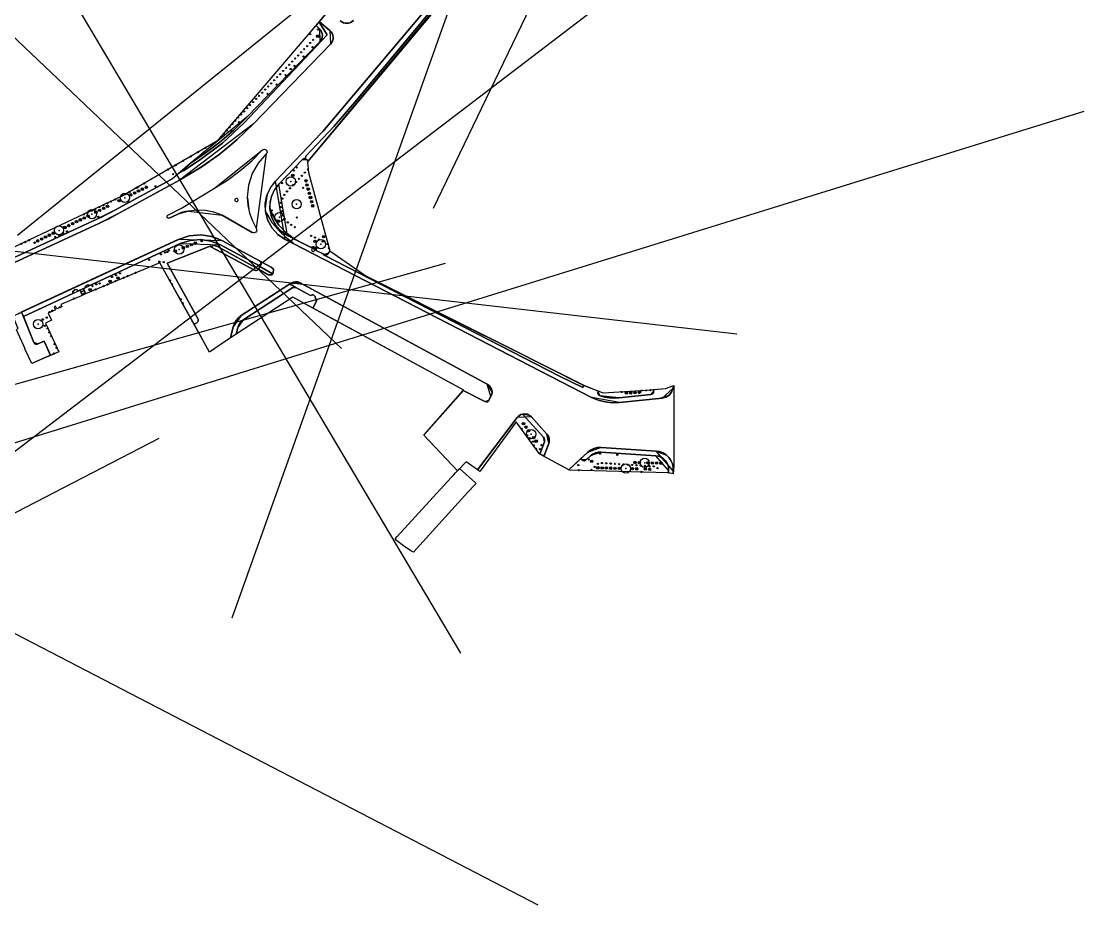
# Model space of a CAD drawing. Header units: metres. Extents: x 13966 to 15478, y -1639 to -430.
# Drawn here: x 15004.2 to 15348.2, y -961.9 to -675.9 of the extents above; entities that cross this region are included whole.
import ezdxf

# ---------------------------------------------------------------- set-up
doc = ezdxf.new("R2010")
doc.units = ezdxf.units.M
for name, color, linetype in [('BOUNDARY', 7, 'Continuous'), ('BUILDING', 7, 'Continuous'), ('CURB', 7, 'Continuous'), ('ELECTR_CABLE', 7, 'Continuous'), ('ELECTR_CABLE_COMM', 7, 'Continuous'), ('GAS', 7, 'Continuous'), ('GRASS', 7, 'Continuous'), ('HEAT', 7, 'Continuous'), ('NEW_BUSH', 3, 'Continuous'), ('NEW_TREE', 3, 'Continuous'), ('OVERHEAD_POWER_LINE', 7, 'Continuous'), ('ROAD', 7, 'Continuous'), ('SEWER', 7, 'Continuous'), ('SIDEWALK_PATH', 7, 'Continuous'), ('WATER_PIPELINE', 7, 'Continuous')]:
    doc.layers.add(name, color=color, linetype=linetype)

# ---------------------------------------------------------------- blocks, each defined once
blk = doc.blocks.new('ПУЗЫРЕПЛОДНИК_TINY_WINE_GOLD')
blk.add_circle((0, 0), 0.2)
blk = doc.blocks.new('ЛАПЧАТКА_GOLDFINGER')
blk.add_circle((0, 0), 0.2)
blk = doc.blocks.new('ИВА_БУЛЛАТА')
blk.add_circle((0, 0), 0.2)
blk = doc.blocks.new('СПИРЕЯ_GREFSHEIM')
blk.add_circle((0, 0), 0.2)
blk = doc.blocks.new('ПУЗЫРЕПЛОДНИК_LADY_IN_RED')
blk.add_circle((0, 0), 0.2)
blk = doc.blocks.new('КЛЕН_CRIMSON_SENTRY')
blk.add_circle((0, 0), 0.2)
blk = doc.blocks.new('КЛЕН_ГИННАЛА')
blk.add_circle((0, 0), 0.2)
blk = doc.blocks.new('КЛЕН_PRINCETON_GOLD')
blk.add_circle((0, 0), 0.2)

msp = doc.modelspace()

# ---------------------------------------------------------------- linework, layer by layer
at = {"layer": 'BOUNDARY'}
for points in [[(14947.51, -774.66), (15036.75, -732.53), (15067.96, -714.4), (15099.76, -677.31), (15172.89, -589.01)], [(15141.25, -668.44), (15122.08, -691.53), (15096.88, -721.42), (15097.22, -724.83), (15104.15, -750.21), (15115.78, -758.32), (15131.57, -766.43), (15162.91, -782.01), (15186.41, -793.79), (15192.65, -796.2), (15208.19, -795.19), (15212.78, -794.79), (15215.47, -793.81), (15215.47, -819.92), (15215.28, -822.39), (15213.72, -822.13), (15181.76, -821.28), (15173.32, -816.75), (15171.96, -815.89), (15164.51, -805.59), (15152.72, -821.72), (15151.93, -821.15), (15148.24, -818.53), (15145.5, -821.4), (15134.6, -809.87), (15147.48, -795.29), (15092.14, -765.24), (15070.71, -779.23), (15065.14, -782.99), (15049.15, -754.11), (15025.07, -764.19), (15023.96, -764.66), (15017.07, -767.61), (15017.4, -768.31), (15015.8, -769.05), (15015.38, -768.13), (15014.88, -768.38), (15015.3, -769.28), (15012.91, -770.38), (15013.98, -772.7), (15012.05, -773.61), (15016.36, -782.92), (15007.71, -786.75), (15005.37, -781.99), (15005.48, -781.94), (15002.74, -775.84)]]:
    msp.add_lwpolyline(points, dxfattribs=at)
at = {"layer": 'BUILDING'}
msp.add_lwpolyline([(15125.93, -842.76), (15143.48, -823.61), (15144.29, -822.73), (15144.84, -822.13), (15146.17, -820.68), (15148.15, -822.48), (15151.29, -825.34), (15151.48, -825.5), (15151.15, -825.86), (15148.87, -828.37), (15131.25, -847.76), (15130.42, -847.33), (15128.02, -845.78), (15125.77, -844), (15125.25, -843.5)], close=True, dxfattribs=at)
at = {"layer": 'CURB'}
for points in [[(15215.47, -793.81), (15215.22, -794.85), (15211.74, -797.91), (15197.91, -799.35), (15188.92, -797.66), (15089.72, -746.59), (15086.54, -727.63), (15101.35, -712.14), (15101.84, -711.59), (15156.3, -647.11), (15159.27, -643.51), (15189.53, -605.94)], [(15100.79, -676.08), (15104.17, -678.93), (15104.39, -683.31), (15079.48, -709.09), (15055.48, -727.38), (15035.29, -738.39), (15029.34, -741.39), (14951.97, -777.15), (14947.98, -775.69), (14947.51, -774.66)], [(15099.75, -677.33), (15100.81, -678.33), (15100.91, -682.6), (15077.32, -707), (15058.88, -721.92)], [(15104.17, -678.93), (15104.39, -683.31)], [(15056.1, -736.37), (15066.81, -729.96), (15082.38, -717.55)], [(15083.54, -718.88), (15080.32, -742.91)], [(15058.88, -721.92), (15053.33, -726.76), (15052.79, -727.13), (15034.57, -737.08), (15028.71, -740.03), (15002.92, -751.95), (15001.29, -752.7), (14978.15, -763.4), (14976.39, -764.21), (14968.33, -767.94), (14966.67, -768.7), (14964.38, -769.76), (14962.7, -770.54), (14948.98, -776.88)], [(15061.8, -723.62), (15065.06, -721.42)], [(15104.15, -750.21), (15103.74, -750.99), (15102.4, -751.42), (15099.77, -750.07), (15098.07, -749.2), (15090.41, -745.25), (15087.63, -728.66), (15095.22, -720.72), (15096.64, -720.68)], [(15097.11, -721.14), (15096.64, -720.68)], [(15083.73, -732.44), (15083.23, -736.45)], [(15077.44, -733.06), (15077.9, -736.95)], [(15051.7, -738.71), (15056.1, -736.37)], [(15052.18, -739.61), (15054.68, -738.47)], [(15058.39, -737.35), (15054.68, -738.47)], [(15058.39, -737.35), (15069.25, -738.64), (15078.97, -744.3)], [(15064.01, -745.2), (15067.95, -746.27)], [(15012.6, -767.92), (15020.96, -764.04), (15022.74, -763.21), (15024.89, -762.21), (15026.48, -761.48), (15055.73, -747.9), (15068.74, -748.3), (15081.55, -755.24)], [(15026.86, -759.56), (15055.19, -746.5), (15069.21, -746.84), (15081.56, -753.57)], [(15081.56, -753.57), (15081.88, -754.53), (15081.51, -755.22)], [(15019.19, -763.1), (15026.86, -759.56)], [(15011.98, -766.46), (15019.19, -763.1)], [(15023.25, -762.98), (15023.96, -764.66)], [(15023.5, -763.58), (15024.61, -763.11)], [(15024.34, -762.47), (15025.07, -764.19)], [(15147.34, -795.43), (15154.34, -799.01), (15155.67, -798.59), (15156.31, -797.42), (15155.1, -793.35), (15094.67, -760.74), (15091.12, -760.98), (15075.45, -771.18), (15072.89, -774.81), (15072.04, -778.36)], [(15073.87, -777.17), (15074.35, -775.16), (15076.27, -772.44), (15092.12, -762.12), (15093.14, -762.08), (15097.92, -764.67)], [(15091.12, -760.98), (15092.02, -760.57), (15092.81, -760.41), (15094.06, -760.41), (15094.67, -760.74)], [(15004.32, -770.02), (15011.98, -766.46)], [(15099.46, -765.52), (15099.7, -766.77), (15098.63, -768.76)], [(15013.72, -784.05), (15011.62, -779.49), (15009.65, -780.39), (15008.31, -779.86), (15004.32, -770.02)], [(15004.92, -771.49), (15012.6, -767.92)], [(15072.08, -778.2), (15072.91, -774.72)], [(15155.1, -793.35), (15156.67, -796.07), (15156.31, -797.42)], [(15208.91, -795.06), (15208.97, -795.68), (15208.08, -796.78), (15197.75, -797.86), (15191.62, -797.18), (15191.02, -795.85), (15191.12, -795.61)], [(15211.12, -797.97), (15213.97, -796.93)], [(15173.32, -816.75), (15173.72, -816.03), (15173.78, -815.9), (15175.01, -812.63), (15174.43, -809.55), (15169.4, -804.01), (15164.79, -804.21), (15151.93, -821.15)], [(15166.55, -803.09), (15168.74, -803.46)], [(15172.14, -816.01), (15173.61, -812.1), (15173.32, -810.56), (15166.55, -803.09)], [(15174.4, -814.26), (15175.01, -812.63), (15175.04, -810.59)], [(15215.28, -822.39), (15215.35, -821.49), (15209.76, -815.05), (15192.04, -813.9), (15187.56, -815.49), (15181.42, -821.21)], [(15185.4, -817.5), (15187.56, -815.49), (15189.63, -814.3)], [(15209.76, -815.05), (15213.17, -816.4)], [(15213.79, -822.28), (15213.85, -821.38), (15209.66, -816.55), (15191.94, -815.39), (15188.58, -816.59), (15187.16, -817.91), (15185.74, -817.87), (15185.4, -817.5)]]:
    msp.add_lwpolyline(points, dxfattribs=at)
at = {"layer": 'ELECTR_CABLE'}
msp.add_line((15203.56, -661.56), (14906.97, -887.83), dxfattribs=at)
at = {"layer": 'ELECTR_CABLE_COMM'}
for p, q in [((15002.98, -745.18), (15277.34, -523.69)), ((15146.55, -880.47), (14993.47, -622.33)), ((15348.24, -705.13), (14997.44, -813.95))]:
    msp.add_line(p, q, dxfattribs=at)
at = {"layer": 'GAS'}
msp.add_line((15235.89, -777.17), (14872.97, -735.6), dxfattribs=at)
at = {"layer": 'GRASS'}
msp.add_lwpolyline([(14947.51, -774.66), (15036.75, -732.53), (15067.96, -714.4), (15099.75, -677.33), (15100.81, -678.33), (15101.2, -678.78), (15101.49, -679.29), (15101.68, -679.85), (15101.75, -680.44), (15101.7, -681.04), (15101.54, -681.6), (15101.28, -682.13), (15100.91, -682.6), (15077.32, -707), (15073.06, -711.15), (15068.56, -715.03), (15063.82, -718.62), (15058.88, -721.92), (15053.33, -726.76), (15053.2, -726.86), (15053.07, -726.96), (15052.93, -727.05), (15052.79, -727.13), (15034.57, -737.08), (15033.12, -737.85), (15031.66, -738.6), (15030.19, -739.33), (15028.71, -740.03), (15002.92, -751.95)], dxfattribs=at)
for points in [[(15084.74, -736.6), (15084.82, -734.42), (15085.35, -732.33), (15086.29, -730.39), (15087.63, -728.66), (15095.22, -720.72), (15095.55, -720.49), (15095.92, -720.41), (15096.3, -720.47), (15096.64, -720.68), (15097.11, -721.14), (15096.88, -721.42), (15097.22, -724.83), (15104.15, -750.21), (15103.74, -750.99), (15103.64, -751.16), (15103.5, -751.3), (15103.34, -751.41), (15103.16, -751.49), (15102.97, -751.53), (15102.77, -751.53), (15102.58, -751.5), (15102.4, -751.42), (15099.77, -750.07), (15099.77, -749.75), (15099.68, -749.45), (15099.5, -749.2), (15099.24, -749.01), (15098.94, -748.91), (15098.63, -748.91), (15098.33, -749.01), (15098.07, -749.2), (15092.86, -746.51), (15089.78, -744.19), (15087.64, -741.94), (15086.2, -739.71), (15085.01, -737.3)], [(15090.41, -745.25), (15088.18, -743.71), (15086.44, -741.67), (15085.27, -739.27), (15084.74, -736.6), (15085.01, -737.3), (15086.2, -739.71), (15087.64, -741.94), (15089.78, -744.19), (15092.86, -746.51)], [(15024.89, -762.21), (15024.95, -761.95), (15025.07, -761.72), (15025.25, -761.52), (15025.47, -761.38), (15025.73, -761.3), (15025.99, -761.29), (15026.24, -761.35), (15026.48, -761.48), (15055.73, -747.9), (15058.95, -746.84), (15062.28, -746.56), (15065.59, -747.05), (15068.74, -748.3), (15081.55, -755.24), (15081.07, -756.11), (15081.04, -756.16), (15081.01, -756.21), (15067.78, -748.86), (15066.29, -748.45), (15065.8, -748.99), (15065.39, -748.76), (15051.48, -754.2), (15061.44, -772.18), (15061.56, -772.56), (15061.53, -772.94), (15061.35, -773.28), (15061.05, -773.54), (15060.18, -774.02), (15049.15, -754.11), (15025.07, -764.19), (15024.34, -762.47)], [(15079.72, -756.52), (15065.8, -748.99), (15066.29, -748.45), (15067.78, -748.86), (15081.01, -756.21), (15080.75, -756.47), (15080.42, -756.61), (15080.07, -756.63)], [(15008.31, -779.86), (15004.92, -771.49), (15012.6, -767.92), (15020.96, -764.04), (15020.95, -763.98), (15020.94, -763.92), (15020.93, -763.86), (15020.93, -763.8), (15020.98, -763.48), (15021.12, -763.21), (15021.34, -762.99), (15021.62, -762.84), (15021.94, -762.8), (15022.24, -762.85), (15022.52, -762.99), (15022.74, -763.21), (15023.25, -762.98), (15023.5, -763.58), (15023.81, -764.3), (15023.96, -764.66), (15017.07, -767.61), (15017.4, -768.31), (15015.8, -769.05), (15015.38, -768.13), (15014.88, -768.38), (15015.3, -769.28), (15012.91, -770.38), (15013.98, -772.7), (15012.05, -773.61), (15016.36, -782.92), (15013.73, -784.08), (15011.62, -779.49), (15009.65, -780.39), (15009.46, -780.46), (15009.26, -780.48), (15009.06, -780.47), (15008.87, -780.41), (15008.69, -780.32), (15008.53, -780.19), (15008.4, -780.04)], [(15097.92, -764.67), (15098.16, -764.53), (15098.43, -764.46), (15098.71, -764.48), (15098.97, -764.58), (15099.2, -764.75), (15099.36, -764.98), (15099.45, -765.24), (15099.46, -765.52), (15099.69, -765.79), (15099.81, -766.1), (15099.81, -766.44), (15099.7, -766.77), (15098.62, -768.76), (15092.14, -765.24), (15073.87, -777.17), (15074.35, -775.16), (15074.63, -774.35), (15075.05, -773.61), (15075.6, -772.97), (15076.27, -772.44), (15092.12, -762.12), (15092.36, -762.01), (15092.62, -761.96), (15092.89, -761.98), (15093.14, -762.08)], [(15191.62, -797.18), (15191.44, -797.1), (15191.27, -796.98), (15191.13, -796.83), (15191.03, -796.65), (15190.97, -796.45), (15190.94, -796.25), (15190.96, -796.05), (15191.02, -795.85), (15191.12, -795.61), (15192.65, -796.2), (15208.19, -795.19), (15208.91, -795.13), (15208.97, -795.68), (15208.93, -796.08), (15208.75, -796.42), (15208.46, -796.66), (15208.08, -796.78), (15197.75, -797.86), (15196.2, -797.94), (15194.65, -797.85), (15193.12, -797.6)], [(15152.72, -821.72), (15151.93, -821.15), (15164.79, -804.21), (15165.15, -803.81), (15165.57, -803.49), (15166.04, -803.25), (15166.55, -803.09), (15173.32, -810.56), (15173.55, -810.9), (15173.68, -811.29), (15173.7, -811.69), (15173.61, -812.1), (15172.14, -816.01), (15171.96, -815.89), (15164.51, -805.59)], [(15181.76, -821.28), (15181.5, -821.14), (15185.4, -817.5), (15185.74, -817.87), (15185.89, -818), (15186.06, -818.09), (15186.25, -818.16), (15186.44, -818.18), (15186.64, -818.17), (15186.83, -818.12), (15187, -818.03), (15187.16, -817.91), (15188.58, -816.59), (15189.31, -816.04), (15190.13, -815.65), (15191.02, -815.43), (15191.94, -815.39), (15209.66, -816.55), (15210.54, -816.69), (15211.37, -817.01), (15212.12, -817.47), (15212.77, -818.09), (15213.28, -818.82), (15213.64, -819.62), (15213.83, -820.49), (15213.85, -821.38), (15213.8, -822.14), (15213.72, -822.13)]]:
    msp.add_lwpolyline(points, close=True, dxfattribs=at)
at = {"layer": 'HEAT'}
msp.add_line((14757.53, -961.62), (15048.85, -810.88), dxfattribs=at)
at = {"layer": 'NEW_BUSH'}
for centre in [(15100.22, -680.74), (15092.16, -725.77), (15044.71, -729.64), (15096.41, -727.55), (15096.78, -728.9), (15039.69, -732.12), (15040.95, -731.5), (15042.2, -730.88), (15043.46, -730.26), (15097.15, -730.25), (15097.52, -731.6), (15097.89, -732.96), (15030.91, -736.47), (15032.16, -735.85), (15035.93, -733.98), (15098.26, -734.31), (15098.62, -735.66), (15024.63, -739.57), (15025.89, -738.95), (15028.4, -737.71), (15029.65, -737.09), (15018.36, -742.67), (15019.61, -742.05), (15020.87, -741.43), (15022.12, -740.81), (15023.38, -740.19), (15087.44, -740.62), (15010.83, -746.39), (15012.08, -745.77), (15013.34, -745.15), (15014.59, -744.53), (15102.14, -745.65), (15009.57, -747.01), (15054.08, -750.29), (15056.69, -749.27), (15058, -748.76), (15059.3, -748.25), (15060.6, -747.74), (15099.38, -747.14), (15033.01, -760.11), (15035.59, -759.03), (15026.55, -762.81), (15200.15, -796.25), (15201.55, -796.19), (15202.95, -796.14), (15204.35, -796.08), (15166.85, -806.17), (15167.67, -807.3), (15168.49, -808.44), (15170.13, -810.7), (15170.95, -811.84), (15188.94, -818.38), (15202.94, -818.75), (15204.34, -818.79), (15207.14, -818.86), (15208.54, -818.9), (15209.94, -818.94), (15211.34, -818.97), (15190.91, -820.48), (15192.31, -820.52), (15193.7, -820.56), (15195.1, -820.59), (15196.5, -820.63), (15197.9, -820.67), (15202.1, -820.78), (15203.5, -820.81), (15206.3, -820.89), (15207.7, -820.93)]:
    msp.add_circle(centre, 0.4, dxfattribs=at)
for p in [(15100.22, -680.74), (15092.16, -725.77), (15096.41, -727.55), (15096.78, -728.9), (15039.69, -732.12), (15040.95, -731.5), (15042.2, -730.88), (15043.46, -730.26), (15044.71, -729.64), (15097.15, -730.25), (15097.52, -731.6), (15032.16, -735.85), (15035.93, -733.98), (15097.89, -732.96), (15098.26, -734.31), (15098.62, -735.66), (15024.63, -739.57), (15025.89, -738.95), (15028.4, -737.71), (15029.65, -737.09), (15030.91, -736.47), (15018.36, -742.67), (15019.61, -742.05), (15020.87, -741.43), (15022.12, -740.81), (15023.38, -740.19), (15087.44, -740.62), (15010.83, -746.39), (15012.08, -745.77), (15013.34, -745.15), (15014.59, -744.53), (15102.14, -745.65), (15009.57, -747.01), (15056.69, -749.27), (15058, -748.76), (15059.3, -748.25), (15060.6, -747.74), (15099.38, -747.14), (15054.08, -750.29), (15033.01, -760.11), (15035.59, -759.03), (15026.55, -762.81), (15200.15, -796.25), (15201.55, -796.19), (15202.95, -796.14), (15204.35, -796.08), (15166.85, -806.17), (15167.67, -807.3), (15168.49, -808.44), (15170.13, -810.7), (15170.95, -811.84), (15188.94, -818.38), (15190.91, -820.48), (15192.31, -820.52), (15193.7, -820.56), (15195.1, -820.59), (15196.5, -820.63), (15197.9, -820.67), (15202.1, -820.78), (15202.94, -818.75), (15203.5, -820.81), (15204.34, -818.79), (15206.3, -820.89), (15207.14, -818.86), (15207.7, -820.93), (15208.54, -818.9), (15209.94, -818.94), (15211.34, -818.97)]:
    msp.add_point(p, dxfattribs=at)
at = {"layer": 'NEW_TREE'}
for centre in [(15091.52, -727.77), (15037.81, -733.05), (15093.4, -735.15), (15027.14, -738.33), (15087.87, -739.28), (15016.47, -743.6), (15055.39, -749.78), (15101.25, -748.1), (15009.69, -773.96), (15169.31, -809.57), (15206.09, -818.84), (15200, -820.72)]:
    msp.add_circle(centre, 1.5, dxfattribs=at)
for p in [(15091.52, -727.77), (15037.81, -733.05), (15093.4, -735.15), (15027.14, -738.33), (15087.87, -739.28), (15016.47, -743.6), (15055.39, -749.78), (15101.25, -748.1), (15009.69, -773.96), (15169.31, -809.57), (15200, -820.72), (15206.09, -818.84)]:
    msp.add_point(p, dxfattribs=at)
at = {"layer": 'OVERHEAD_POWER_LINE'}
for p, q in [((14806.01, -848.57), (15141.57, -754.17)), ((14888.63, -815.34), (15171.52, -961.93))]:
    msp.add_line(p, q, dxfattribs=at)
at = {"layer": 'ROAD'}
for points in [[(15156.3, -647.11), (15101.84, -711.59), (15101.72, -711.73), (15101.6, -711.87), (15101.48, -712), (15101.35, -712.14), (15086.54, -727.63), (15085.12, -729.43), (15084.08, -731.45), (15083.44, -733.63), (15083.22, -735.92), (15083.23, -736.35), (15083.25, -736.78), (15083.29, -737.2), (15083.34, -737.63), (15084.09, -740.4), (15085.45, -742.88), (15087.35, -744.98), (15089.72, -746.59), (15092.48, -748), (15188.92, -797.66), (15191.06, -798.58), (15193.29, -799.16), (15195.59, -799.43), (15197.91, -799.35), (15211.74, -797.91), (15212.94, -797.59), (15213.97, -796.93), (15214.75, -796), (15215.22, -794.85), (15215.47, -793.81), (15215.47, -819.92), (15215.35, -821.49), (15215.32, -820.3), (15215.06, -819.15), (15214.59, -818.08), (15213.9, -817.1), (15213.03, -816.29), (15212.03, -815.66), (15210.93, -815.24), (15209.76, -815.05), (15192.04, -813.9), (15190.81, -813.94), (15189.63, -814.23), (15188.53, -814.75), (15187.56, -815.49), (15185.4, -817.5), (15181.5, -821.14), (15173.32, -816.75), (15173.72, -816.03), (15173.78, -815.9), (15175.01, -812.63), (15175.2, -811.82), (15175.15, -811.01), (15174.9, -810.24), (15174.43, -809.55), (15169.4, -804.01), (15168.8, -803.5), (15168.1, -803.16), (15167.33, -803.02), (15166.55, -803.09), (15166.04, -803.25), (15165.57, -803.49), (15165.15, -803.81), (15164.79, -804.21), (15151.93, -821.15), (15148.24, -818.53), (15145.5, -821.4), (15134.6, -809.87), (15147.34, -795.44), (15154.34, -799.01), (15154.72, -799.12), (15155.09, -799.07), (15155.43, -798.9), (15155.67, -798.59), (15156.31, -797.42), (15156.66, -796.28), (15156.55, -795.13), (15156.02, -794.11), (15155.1, -793.35), (15094.59, -760.59), (15093.83, -760.31), (15093.04, -760.23), (15092.26, -760.37), (15091.53, -760.72), (15091.08, -761.01), (15075.45, -771.18), (15074.56, -771.89), (15073.83, -772.75), (15073.26, -773.73), (15072.89, -774.81), (15072.04, -778.36), (15070.71, -779.23), (15065.14, -782.99), (15060.18, -774.02), (15061.05, -773.54), (15061.21, -773.42), (15061.35, -773.28), (15061.46, -773.12), (15061.53, -772.94), (15061.56, -772.74), (15061.56, -772.55), (15061.52, -772.36), (15061.44, -772.18), (15051.48, -754.2), (15065.39, -748.76), (15065.8, -748.99), (15079.72, -756.52), (15080.07, -756.63), (15080.42, -756.61), (15080.75, -756.47), (15081.01, -756.21), (15081.29, -756.36), (15084.15, -757.95), (15085.42, -757.95), (15085.61, -757.71), (15085.84, -757.41), (15085.96, -756.19), (15085.15, -755.53), (15082.32, -753.99), (15081.89, -753.75), (15081.73, -753.75), (15081.65, -753.66), (15081.57, -753.57), (15081.48, -753.5), (15081.38, -753.44), (15069.45, -746.98), (15065.98, -745.6), (15062.33, -745.06), (15058.65, -745.37), (15055.1, -746.54), (15011.18, -766.93), (15007.64, -768.57), (14943.07, -798.55)], [(14951.97, -777.15), (15029.34, -741.39), (15030.84, -740.68), (15032.34, -739.94), (15033.82, -739.18), (15035.29, -738.39), (15055.48, -727.38), (15061.98, -723.5), (15068.17, -719.14), (15074.01, -714.33), (15079.48, -709.09), (15104.39, -683.31), (15104.77, -682.82), (15105.04, -682.28), (15105.2, -681.69), (15105.23, -681.07), (15105.14, -680.46), (15104.92, -679.89), (15104.6, -679.37), (15104.17, -678.93), (15100.79, -676.08), (15103.94, -672.27)], [(15107.53, -675.73), (15108, -676.1), (15108.52, -676.37), (15109.09, -676.53), (15109.68, -676.57), (15110.27, -676.5), (15110.83, -676.32), (15111.34, -676.03), (15111.79, -675.64)]]:
    msp.add_lwpolyline(points, dxfattribs=at)
for points in [[(15052.18, -739.61), (15052.05, -739.65), (15051.92, -739.67), (15051.8, -739.65), (15051.68, -739.6), (15051.57, -739.51), (15051.49, -739.41), (15051.44, -739.29), (15051.43, -739.16), (15051.45, -739.02), (15051.5, -738.9), (15051.58, -738.79), (15051.7, -738.71), (15056.1, -736.37), (15066.81, -729.96), (15071.04, -727.3), (15075.06, -724.34), (15078.84, -721.09), (15082.38, -717.55), (15082.68, -717.38), (15083.02, -717.35), (15083.34, -717.43), (15083.61, -717.65), (15083.79, -717.95), (15083.83, -718.28), (15083.75, -718.61), (15083.54, -718.88), (15080.94, -721.84), (15079.03, -725.23), (15077.84, -728.93), (15077.43, -732.84), (15077.62, -735.49), (15078.17, -738.08), (15079.07, -740.57), (15080.32, -742.91), (15080.45, -743.22), (15080.46, -743.55), (15080.38, -743.86), (15080.19, -744.14), (15079.92, -744.33), (15079.6, -744.43), (15079.28, -744.42), (15078.97, -744.3), (15069.25, -738.64), (15066.64, -737.67), (15063.92, -737.12), (15061.16, -737.02), (15058.39, -737.35), (15057.43, -737.5), (15056.48, -737.74), (15055.56, -738.06), (15054.68, -738.47)], [(15081.01, -756.21), (15081.04, -756.16), (15081.07, -756.11), (15081.49, -755.34), (15085.61, -757.71), (15085.42, -757.95), (15084.15, -757.95)], [(15085.61, -757.71), (15081.49, -755.34), (15081.78, -754.8), (15081.88, -754.54), (15081.9, -754.26), (15081.85, -753.99), (15081.73, -753.75), (15081.89, -753.75), (15085.15, -755.53), (15085.96, -756.19), (15085.84, -757.41)], [(15002.2, -772.81), (15001.63, -771.36), (15004.35, -770.1), (15004.92, -771.49), (15008.31, -779.86), (15008.4, -780.04), (15008.53, -780.19), (15008.69, -780.32), (15008.87, -780.41), (15009.06, -780.47), (15009.26, -780.48), (15009.46, -780.46), (15009.65, -780.39), (15011.62, -779.49), (15013.72, -784.05), (15007.71, -786.75), (15005.37, -781.99), (15005.48, -781.94), (15002.74, -775.84), (15003.23, -775.31), (15003.06, -774.95)]]:
    msp.add_lwpolyline(points, close=True, dxfattribs=at)
at = {"layer": 'SEWER'}
for p, q in [((15107.96, -781.8), (14858.69, -545.13)), ((15167.59, -602.13), (15072.43, -869.19))]:
    msp.add_line(p, q, dxfattribs=at)
at = {"layer": 'SIDEWALK_PATH'}
for points in [[(15175.36, -626.14), (15112.88, -701.39), (15105.51, -709.88), (15096.43, -719.61), (15096.17, -720.43), (15095.91, -720.41), (15095.66, -720.45), (15095.43, -720.55), (15095.22, -720.72), (15087.63, -728.66), (15086.15, -730.62), (15085.18, -732.83), (15084.74, -735.21), (15084.86, -737.65), (15085.55, -740.01), (15086.74, -742.11), (15088.38, -743.89), (15090.41, -745.25), (15098.07, -749.2), (15098.33, -749.01), (15098.63, -748.91), (15098.94, -748.91), (15099.24, -749.01), (15099.5, -749.2), (15099.68, -749.45), (15099.77, -749.75), (15099.77, -750.07), (15102.03, -751.24), (15102.14, -751.56), (15178.51, -790.81), (15186.05, -794.46), (15186.38, -793.77), (15191.12, -795.61), (15191.02, -795.85), (15190.96, -796.05), (15190.94, -796.25), (15190.97, -796.45), (15191.03, -796.65), (15191.13, -796.83), (15191.27, -796.98), (15191.44, -797.1), (15191.62, -797.18), (15193.12, -797.6), (15194.65, -797.85), (15196.2, -797.94), (15197.75, -797.86), (15208.08, -796.78), (15208.46, -796.66), (15208.75, -796.42), (15208.93, -796.08), (15208.97, -795.68), (15208.91, -795.13), (15212.78, -794.79), (15215.47, -793.81), (15215.22, -794.85), (15214.75, -796), (15213.97, -796.93), (15212.94, -797.59), (15211.74, -797.91), (15197.91, -799.35), (15195.59, -799.43), (15193.29, -799.16), (15191.06, -798.58), (15188.92, -797.66), (15092.48, -748), (15092.21, -747.63), (15090.31, -746.29), (15087.99, -743.97), (15085.49, -741.13), (15083.67, -737.96), (15083.34, -737.63), (15083.26, -734.9), (15083.79, -732.26), (15084.89, -729.8), (15086.54, -727.63), (15101.35, -712.14), (15101.48, -712), (15101.6, -711.87), (15101.72, -711.73), (15101.84, -711.59), (15156.3, -647.11)], [(15002.92, -751.95), (15028.71, -740.03), (15030.19, -739.33), (15031.66, -738.6), (15033.12, -737.85), (15034.57, -737.08), (15052.79, -727.13), (15052.93, -727.05), (15053.07, -726.96), (15053.2, -726.86), (15053.33, -726.76), (15055.21, -725.12), (15056.83, -724.17), (15061.91, -720.84), (15069.36, -715.33), (15076.4, -708.81), (15103.3, -680.28), (15100.7, -676.19), (15100.79, -676.08), (15104.17, -678.93), (15104.6, -679.37), (15104.92, -679.89), (15105.14, -680.46), (15105.23, -681.07), (15105.2, -681.69), (15105.04, -682.28), (15104.77, -682.82), (15104.39, -683.31), (15079.48, -709.09), (15074.01, -714.33), (15068.17, -719.14), (15061.98, -723.5), (15055.48, -727.38), (15035.29, -738.39), (15033.82, -739.18), (15032.34, -739.94), (15030.84, -740.68), (15029.34, -741.39), (14951.97, -777.15)], [(15111.79, -675.64), (15111.34, -676.03), (15110.83, -676.32), (15110.27, -676.5), (15109.68, -676.57), (15109.09, -676.53), (15108.52, -676.37), (15108, -676.1), (15107.53, -675.74)]]:
    msp.add_lwpolyline(points, dxfattribs=at)
for points in [[(15096.64, -720.68), (15096.53, -720.6), (15096.42, -720.53), (15096.3, -720.47), (15096.17, -720.43), (15096.43, -719.61), (15105.51, -709.88), (15112.88, -701.39), (15175.36, -626.14), (15175.72, -626.53), (15097.11, -721.14)], [(15056.83, -724.17), (15055.21, -725.12), (15058.88, -721.92), (15063.82, -718.62), (15068.56, -715.03), (15073.06, -711.15), (15077.32, -707), (15100.91, -682.6), (15101.28, -682.13), (15101.54, -681.6), (15101.7, -681.04), (15101.75, -680.44), (15101.68, -679.85), (15101.49, -679.29), (15101.2, -678.78), (15100.81, -678.33), (15099.75, -677.33), (15100.7, -676.19), (15103.3, -680.28), (15076.4, -708.81), (15069.36, -715.33), (15061.91, -720.84)], [(15052.18, -739.61), (15052.05, -739.65), (15051.92, -739.67), (15051.8, -739.65), (15051.68, -739.6), (15051.57, -739.51), (15051.49, -739.41), (15051.44, -739.29), (15051.43, -739.16), (15051.45, -739.02), (15051.5, -738.9), (15051.58, -738.79), (15051.7, -738.71), (15056.1, -736.37), (15066.81, -729.96), (15071.04, -727.3), (15075.06, -724.34), (15078.84, -721.09), (15082.38, -717.55), (15082.68, -717.38), (15083.02, -717.35), (15083.34, -717.43), (15083.61, -717.65), (15083.79, -717.95), (15083.83, -718.28), (15083.75, -718.61), (15083.54, -718.88), (15080.94, -721.84), (15079.03, -725.23), (15077.84, -728.93), (15077.43, -732.84), (15077.62, -735.49), (15078.17, -738.08), (15079.07, -740.57), (15080.32, -742.91), (15080.45, -743.22), (15080.46, -743.55), (15080.38, -743.86), (15080.19, -744.14), (15079.92, -744.33), (15079.6, -744.43), (15079.28, -744.42), (15078.97, -744.3), (15069.25, -738.64), (15066.64, -737.67), (15063.92, -737.12), (15061.16, -737.02), (15058.39, -737.35), (15057.43, -737.5), (15056.48, -737.74), (15055.56, -738.06), (15054.68, -738.47)], [(15074.46, -733.77), (15074.38, -733.48), (15074.15, -733.29), (15073.86, -733.25), (15073.59, -733.37), (15073.43, -733.62), (15073.43, -733.92), (15073.59, -734.17), (15073.86, -734.29), (15074.15, -734.25), (15074.44, -733.91)], [(15089.72, -746.59), (15087.35, -744.98), (15085.45, -742.88), (15084.09, -740.4), (15083.34, -737.63), (15083.67, -737.96), (15085.49, -741.13), (15087.99, -743.97), (15090.31, -746.29), (15092.21, -747.63), (15092.48, -748)], [(15026.48, -761.48), (15026.24, -761.35), (15025.99, -761.29), (15025.73, -761.3), (15025.47, -761.38), (15025.25, -761.52), (15025.07, -761.72), (15024.95, -761.95), (15024.89, -762.21), (15022.74, -763.21), (15022.49, -762.97), (15022.18, -762.83), (15021.85, -762.8), (15021.51, -762.89), (15021.22, -763.09), (15021.03, -763.37), (15020.94, -763.69), (15020.96, -764.04), (15012.6, -767.92), (15004.92, -771.49), (15004.35, -770.1), (15055.1, -746.54), (15058.65, -745.37), (15062.33, -745.06), (15065.98, -745.6), (15069.45, -746.98), (15081.38, -753.44), (15081.69, -753.69), (15081.86, -754.03), (15081.9, -754.42), (15081.78, -754.8), (15081.55, -755.24), (15068.74, -748.3), (15065.59, -747.05), (15062.28, -746.56), (15058.95, -746.84), (15055.73, -747.9)], [(15099.31, -749.9), (15099.28, -749.72), (15099.19, -749.57), (15099.05, -749.45), (15098.89, -749.38), (15098.71, -749.38), (15098.54, -749.43), (15098.4, -749.54), (15098.3, -749.7), (15098.26, -749.87), (15098.28, -750.05), (15098.36, -750.21), (15098.49, -750.33), (15098.65, -750.41), (15098.83, -750.42), (15099, -750.38), (15099.15, -750.27), (15099.29, -750.05)], [(15102.14, -751.56), (15102.03, -751.24), (15102.4, -751.42), (15102.58, -751.5), (15102.77, -751.53), (15102.97, -751.53), (15103.16, -751.49), (15103.34, -751.41), (15103.5, -751.3), (15103.64, -751.16), (15103.74, -750.99), (15104.15, -750.21), (15115.78, -758.32), (15186.38, -793.77), (15186.05, -794.46), (15178.51, -790.81)], [(15099.46, -765.52), (15099.45, -765.24), (15099.36, -764.98), (15099.2, -764.75), (15098.97, -764.58), (15098.71, -764.48), (15098.43, -764.46), (15098.16, -764.53), (15097.92, -764.67), (15093.14, -762.08), (15093.03, -762.03), (15092.91, -761.99), (15092.79, -761.97), (15092.66, -761.96), (15092.49, -761.71), (15091.08, -761.01), (15091.53, -760.72), (15092.26, -760.37), (15093.04, -760.23), (15093.83, -760.31), (15094.59, -760.59), (15155.1, -793.35), (15156.02, -794.11), (15156.55, -795.13), (15156.66, -796.28), (15156.31, -797.42), (15155.67, -798.59), (15155.43, -798.9), (15155.09, -799.07), (15154.72, -799.12), (15154.34, -799.01), (15147.34, -795.44), (15147.48, -795.29), (15098.62, -768.76), (15099.7, -766.77), (15099.81, -766.44), (15099.81, -766.1), (15099.69, -765.79)], [(15023.5, -763.58), (15023.25, -762.98), (15024.34, -762.47), (15024.61, -763.11)], [(15023.81, -764.3), (15023.5, -763.58), (15024.61, -763.11), (15024.92, -763.84)], [(15072.04, -778.36), (15072.89, -774.81), (15073.26, -773.73), (15073.83, -772.75), (15074.56, -771.89), (15075.45, -771.18), (15091.08, -761.01), (15092.49, -761.71), (15092.66, -761.96), (15092.52, -761.97), (15092.38, -762), (15092.24, -762.05), (15092.12, -762.12), (15076.27, -772.44), (15075.6, -772.97), (15075.05, -773.61), (15074.63, -774.35), (15074.35, -775.16), (15073.87, -777.17)], [(15023.96, -764.66), (15023.81, -764.3), (15024.92, -763.84), (15025.07, -764.19)], [(15173.32, -810.56), (15166.55, -803.09), (15167.33, -803.02), (15168.1, -803.16), (15168.8, -803.5), (15169.4, -804.01), (15174.43, -809.55), (15174.9, -810.24), (15175.15, -811.01), (15175.2, -811.82), (15175.01, -812.63), (15173.78, -815.9), (15173.72, -816.03), (15173.32, -816.75), (15172.14, -816.01), (15173.61, -812.1), (15173.7, -811.69), (15173.68, -811.29), (15173.55, -810.9)], [(15185.74, -817.87), (15185.4, -817.5), (15187.56, -815.49), (15188.53, -814.75), (15189.63, -814.23), (15190.81, -813.94), (15192.04, -813.9), (15209.76, -815.05), (15210.93, -815.24), (15212.03, -815.66), (15213.03, -816.29), (15213.9, -817.1), (15214.59, -818.08), (15215.06, -819.15), (15215.32, -820.3), (15215.35, -821.49), (15215.28, -822.39), (15213.8, -822.14), (15213.85, -821.38), (15213.83, -820.49), (15213.64, -819.62), (15213.28, -818.82), (15212.77, -818.09), (15212.12, -817.47), (15211.37, -817.01), (15210.54, -816.69), (15209.66, -816.55), (15191.94, -815.39), (15191.02, -815.43), (15190.13, -815.65), (15189.31, -816.04), (15188.58, -816.59), (15187.16, -817.91), (15187, -818.03), (15186.83, -818.12), (15186.64, -818.17), (15186.44, -818.18), (15186.25, -818.16), (15186.06, -818.09), (15185.89, -818)]]:
    msp.add_lwpolyline(points, close=True, dxfattribs=at)
at = {"layer": 'WATER_PIPELINE'}
msp.add_line((15137.68, -736.42), (15248.26, -506.5), dxfattribs=at)

# ---------------------------------------------------------------- block references
at = {"layer": 'BUSH'}
for name, p in [('ПУЗЫРЕПЛОДНИК_LADY_IN_RED', (15097.76, -680.06)), ('ПУЗЫРЕПЛОДНИК_TINY_WINE_GOLD', (15100.34, -678.58)), ('ЛАПЧАТКА_GOLDFINGER', (15096.82, -683.94)), ('ИВА_БУЛЛАТА', (15097.8, -682.94)), ('ИВА_БУЛЛАТА', (15098.54, -684.32)), ('СПИРЕЯ_GREFSHEIM', (15098.77, -681.93)), ('ИВА_БУЛЛАТА', (15092.93, -687.97)), ('СПИРЕЯ_GREFSHEIM', (15093.91, -686.96)), ('ПУЗЫРЕПЛОДНИК_LADY_IN_RED', (15094.88, -685.96)), ('СПИРЕЯ_GREFSHEIM', (15095.63, -687.34)), ('ПУЗЫРЕПЛОДНИК_TINY_WINE_GOLD', (15095.85, -684.95)), ('ПУЗЫРЕПЛОДНИК_LADY_IN_RED', (15090.01, -690.99)), ('ПУЗЫРЕПЛОДНИК_TINY_WINE_GOLD', (15090.99, -689.98)), ('ЛАПЧАТКА_GOLDFINGER', (15091.96, -688.98)), ('ПУЗЫРЕПЛОДНИК_LADY_IN_RED', (15092.71, -690.36)), ('ПУЗЫРЕПЛОДНИК_TINY_WINE_GOLD', (15086.12, -695.02)), ('ЛАПЧАТКА_GOLDFINGER', (15087.1, -694.01)), ('ИВА_БУЛЛАТА', (15088.07, -693)), ('СПИРЕЯ_GREFSHEIM', (15089.04, -692)), ('ПУЗЫРЕПЛОДНИК_TINY_WINE_GOLD', (15089.79, -693.38)), ('ИВА_БУЛЛАТА', (15083.2, -698.04)), ('СПИРЕЯ_GREFSHEIM', (15084.18, -697.03)), ('ПУЗЫРЕПЛОДНИК_LADY_IN_RED', (15085.15, -696.02)), ('ЛАПЧАТКА_GOLDFINGER', (15086.87, -696.4)), ('ПУЗЫРЕПЛОДНИК_LADY_IN_RED', (15080.29, -701.06)), ('ПУЗЫРЕПЛОДНИК_TINY_WINE_GOLD', (15081.26, -700.05)), ('ЛАПЧАТКА_GOLDFINGER', (15082.23, -699.04)), ('ИВА_БУЛЛАТА', (15083.95, -699.42)), ('ПУЗЫРЕПЛОДНИК_TINY_WINE_GOLD', (15076.39, -705.09)), ('ЛАПЧАТКА_GOLDFINGER', (15077.37, -704.08)), ('ИВА_БУЛЛАТА', (15078.34, -703.07)), ('СПИРЕЯ_GREFSHEIM', (15079.31, -702.06)), ('ИВА_БУЛЛАТА', (15073.49, -708.11)), ('СПИРЕЯ_GREFSHEIM', (15074.4, -707.05)), ('ПУЗЫРЕПЛОДНИК_LADY_IN_RED', (15075.4, -706.07)), ('ПУЗЫРЕПЛОДНИК_LADY_IN_RED', (15070.75, -711.3)), ('ПУЗЫРЕПЛОДНИК_TINY_WINE_GOLD', (15071.66, -710.24)), ('ПУЗЫРЕПЛОДНИК_TINY_WINE_GOLD', (15072.1, -711.32)), ('ЛАПЧАТКА_GOLDFINGER', (15072.58, -709.17)), ('ИВА_БУЛЛАТА', (15068.93, -713.42)), ('СПИРЕЯ_GREFSHEIM', (15069.84, -712.36)), ('ПУЗЫРЕПЛОДНИК_TINY_WINE_GOLD', (15061.49, -718.27)), ('ЛАПЧАТКА_GOLDFINGER', (15063.36, -718.32)), ('ЛАПЧАТКА_GOLDFINGER', (15063.91, -716.87)), ('ИВА_БУЛЛАТА', (15054.23, -722.49)), ('СПИРЕЯ_GREFSHEIM', (15056.65, -721.09)), ('ПУЗЫРЕПЛОДНИК_LADY_IN_RED', (15059.07, -719.68)), ('ПУЗЫРЕПЛОДНИК_TINY_WINE_GOLD', (15051.78, -723.91)), ('ЛАПЧАТКА_GOLDFINGER', (15053.44, -725.42)), ('СПИРЕЯ_GREFSHEIM', (15092.51, -724.27)), ('ПУЗЫРЕПЛОДНИК_LADY_IN_RED', (15093.48, -723.26)), ('СПИРЕЯ_GREFSHEIM', (15095.09, -725.92)), ('ИВА_БУЛЛАТА', (15096.06, -724.91)), ('ЛАПЧАТКА_GOLDFINGER', (15097.03, -723.9)), ('ИВА_БУЛЛАТА', (15044.05, -728.4)), ('СПИРЕЯ_GREFSHEIM', (15047.71, -729.34)), ('ИВА_БУЛЛАТА', (15088.64, -728.32)), ('ЛАПЧАТКА_GOLDFINGER', (15092.19, -728.96)), ('ПУЗЫРЕПЛОДНИК_TINY_WINE_GOLD', (15093.16, -727.94)), ('ПУЗЫРЕПЛОДНИК_LADY_IN_RED', (15094.12, -726.93)), ('ПУЗЫРЕПЛОДНИК_LADY_IN_RED', (15038, -731.92)), ('ПУЗЫРЕПЛОДНИК_TINY_WINE_GOLD', (15039.21, -731.22)), ('ЛАПЧАТКА_GOLDFINGER', (15041.63, -729.81)), ('ПУЗЫРЕПЛОДНИК_LADY_IN_RED', (15089.4, -732.09)), ('СПИРЕЯ_GREFSHEIM', (15090.26, -730.99)), ('ИВА_БУЛЛАТА', (15091.22, -729.97)), ('ПУЗЫРЕПЛОДНИК_TINY_WINE_GOLD', (15029.55, -736.04)), ('ЛАПЧАТКА_GOLDFINGER', (15030.82, -735.44)), ('ИВА_БУЛЛАТА', (15032.08, -734.84)), ('СПИРЕЯ_GREFSHEIM', (15033.35, -734.25)), ('ПУЗЫРЕПЛОДНИК_LADY_IN_RED', (15034.62, -733.65)), ('ИВА_БУЛЛАТА', (15088.23, -736.06)), ('ЛАПЧАТКА_GOLDFINGER', (15088.36, -734.67)), ('ПУЗЫРЕПЛОДНИК_TINY_WINE_GOLD', (15088.74, -733.32)), ('ЛАПЧАТКА_GOLDFINGER', (15024.49, -738.43)), ('ИВА_БУЛЛАТА', (15025.75, -737.83)), ('СПИРЕЯ_GREFSHEIM', (15027.02, -737.23)), ('ПУЗЫРЕПЛОДНИК_LADY_IN_RED', (15028.29, -736.64)), ('СПИРЕЯ_GREFSHEIM', (15029.2, -739.24)), ('ИВА_БУЛЛАТА', (15085.34, -737.16)), ('ЛАПЧАТКА_GOLDFINGER', (15085.63, -738.52)), ('СПИРЕЯ_GREFSHEIM', (15088.47, -737.43)), ('ПУЗЫРЕПЛОДНИК_LADY_IN_RED', (15088.89, -738.76)), ('ПУЗЫРЕПЛОДНИК_TINY_WINE_GOLD', (15089.57, -739.98)), ('ЛАПЧАТКА_GOLDFINGER', (15090.51, -741.02)), ('ИВА_БУЛЛАТА', (15091.64, -741.84)), ('СПИРЕЯ_GREFSHEIM', (15092.83, -742.56)), ('ИВА_БУЛЛАТА', (15015.22, -745.71)), ('ЛАПЧАТКА_GOLDFINGER', (15016.49, -745.12)), ('ПУЗЫРЕПЛОДНИК_TINY_WINE_GOLD', (15017.76, -744.54)), ('ПУЗЫРЕПЛОДНИК_LADY_IN_RED', (15019.03, -743.95)), ('ПУЗЫРЕПЛОДНИК_LADY_IN_RED', (15098.11, -745.41)), ('ПУЗЫРЕПЛОДНИК_TINY_WINE_GOLD', (15099.34, -745.92)), ('ЛАПЧАТКА_GOLDFINGER', (15100.59, -746.56)), ('СПИРЕЯ_GREFSHEIM', (15004.23, -747.99)), ('ПУЗЫРЕПЛОДНИК_LADY_IN_RED', (15005.5, -747.4)), ('ПУЗЫРЕПЛОДНИК_TINY_WINE_GOLD', (15006.76, -746.8)), ('ИВА_БУЛЛАТА', (15062.64, -747.12)), ('ИВА_БУЛЛАТА', (15100.12, -749.21)), ('ИВА_БУЛЛАТА', (15101.83, -747.2)), ('ПУЗЫРЕПЛОДНИК_TINY_WINE_GOLD', (15103.45, -748.03)), ('ЛАПЧАТКА_GOLDFINGER', (15103.82, -749.38)), ('ЛАПЧАТКА_GOLDFINGER', (15045.67, -753.12)), ('ИВА_БУЛЛАТА', (15049.48, -751.35)), ('СПИРЕЯ_GREFSHEIM', (15050.75, -750.76)), ('ПУЗЫРЕПЛОДНИК_LADY_IN_RED', (15052.02, -750.17)), ('ПУЗЫРЕПЛОДНИК_TINY_WINE_GOLD', (15048.96, -753.74)), ('ПУЗЫРЕПЛОДНИК_LADY_IN_RED', (15050.35, -753.9)), ('ПУЗЫРЕПЛОДНИК_TINY_WINE_GOLD', (15033.65, -758.7)), ('ИВА_БУЛЛАТА', (15034.77, -760.02)), ('ЛАПЧАТКА_GOLDFINGER', (15034.92, -758.11)), ('ИВА_БУЛЛАТА', (15036.18, -757.52)), ('ЛАПЧАТКА_GOLDFINGER', (15037.35, -758.94)), ('ПУЗЫРЕПЛОДНИК_TINY_WINE_GOLD', (15038.65, -758.4)), ('ПУЗЫРЕПЛОДНИК_LADY_IN_RED', (15041.23, -757.32)), ('ПУЗЫРЕПЛОДНИК_TINY_WINE_GOLD', (15052.42, -759.82)), ('СПИРЕЯ_GREFSHEIM', (15027.3, -761.65)), ('ПУЗЫРЕПЛОДНИК_TINY_WINE_GOLD', (15028.31, -762.73)), ('ПУЗЫРЕПЛОДНИК_LADY_IN_RED', (15028.57, -761.06)), ('ПУЗЫРЕПЛОДНИК_LADY_IN_RED', (15030.9, -761.65)), ('СПИРЕЯ_GREFSHEIM', (15032.19, -761.1)), ('ПУЗЫРЕПЛОДНИК_LADY_IN_RED', (15053.1, -761.04)), ('ПУЗЫРЕПЛОДНИК_LADY_IN_RED', (15021.3, -765.69)), ('СПИРЕЯ_GREFSHEIM', (15055.82, -765.94)), ('ИВА_БУЛЛАТА', (15056.49, -767.16)), ('ИВА_БУЛЛАТА', (15013.41, -770.04)), ('ЛАПЧАТКА_GOLDFINGER', (15016.75, -768.5)), ('ПУЗЫРЕПЛОДНИК_LADY_IN_RED', (15011.2, -772.43)), ('СПИРЕЯ_GREFSHEIM', (15012.47, -771.84)), ('ПУЗЫРЕПЛОДНИК_TINY_WINE_GOLD', (15011.84, -774.5)), ('ЛАПЧАТКА_GOLDFINGER', (15012.74, -775.33)), ('ИВА_БУЛЛАТА', (15013.32, -776.6)), ('СПИРЕЯ_GREFSHEIM', (15013.91, -777.87)), ('ПУЗЫРЕПЛОДНИК_LADY_IN_RED', (15015.09, -780.41)), ('ЛАПЧАТКА_GOLDFINGER', (15014.85, -783.47)), ('ПУЗЫРЕПЛОДНИК_TINY_WINE_GOLD', (15015.68, -781.68)), ('ИВА_БУЛЛАТА', (15205.18, -795.49)), ('СПИРЕЯ_GREFSHEIM', (15206.58, -795.4)), ('ПУЗЫРЕПЛОДНИК_LADY_IN_RED', (15207.98, -795.31)), ('СПИРЕЯ_GREFSHEIM', (15166.29, -807.87)), ('ИВА_БУЛЛАТА', (15168.02, -809.93)), ('ЛАПЧАТКА_GOLDFINGER', (15168.96, -810.96)), ('ПУЗЫРЕПЛОДНИК_TINY_WINE_GOLD', (15169.9, -812)), ('ПУЗЫРЕПЛОДНИК_LADY_IN_RED', (15170.15, -813.21)), ('СПИРЕЯ_GREFSHEIM', (15170.97, -814.35)), ('ПУЗЫРЕПЛОДНИК_LADY_IN_RED', (15172.2, -814.43)), ('СПИРЕЯ_GREFSHEIM', (15172.69, -813.12)), ('ПУЗЫРЕПЛОДНИК_TINY_WINE_GOLD', (15188.02, -817.79)), ('ЛАПЧАТКА_GOLDFINGER', (15191.63, -815.91)), ('СПИРЕЯ_GREFSHEIM', (15192.24, -818.92)), ('ИВА_БУЛЛАТА', (15197.22, -816.24)), ('СПИРЕЯ_GREFSHEIM', (15184.59, -819.63)), ('ИВА_БУЛЛАТА', (15184.76, -821.26)), ('ЛАПЧАТКА_GOLDFINGER', (15188.86, -821.11)), ('ПУЗЫРЕПЛОДНИК_TINY_WINE_GOLD', (15189.89, -820.16)), ('ПУЗЫРЕПЛОДНИК_LADY_IN_RED', (15190.92, -819.22)), ('ИВА_БУЛЛАТА', (15193.64, -819.01)), ('ЛАПЧАТКА_GOLDFINGER', (15195.04, -819.1)), ('ПУЗЫРЕПЛОДНИК_TINY_WINE_GOLD', (15196.43, -819.19)), ('ПУЗЫРЕПЛОДНИК_LADY_IN_RED', (15197.83, -819.28)), ('СПИРЕЯ_GREFSHEIM', (15199.23, -819.37)), ('ИВА_БУЛЛАТА', (15200.62, -819.47)), ('ЛАПЧАТКА_GOLDFINGER', (15202.02, -819.56)), ('ПУЗЫРЕПЛОДНИК_TINY_WINE_GOLD', (15203.42, -819.65)), ('ПУЗЫРЕПЛОДНИК_LADY_IN_RED', (15204.81, -819.74)), ('СПИРЕЯ_GREFSHEIM', (15206.21, -819.83)), ('ИВА_БУЛЛАТА', (15207.61, -819.92)), ('ЛАПЧАТКА_GOLDFINGER', (15209.01, -820.01)), ('ПУЗЫРЕПЛОДНИК_TINY_WINE_GOLD', (15210.22, -820.56))]:
    msp.add_blockref(name, p, dxfattribs=at)
at = {"layer": 'TREE'}
for name, p in [('КЛЕН_CRIMSON_SENTRY', (15091.45, -691.38)), ('КЛЕН_ГИННАЛА', (15074.7, -708.58)), ('КЛЕН_ГИННАЛА', (15041.98, -729.61)), ('КЛЕН_CRIMSON_SENTRY', (15095.51, -729.82)), ('КЛЕН_ГИННАЛА', (15093.45, -739.45)), ('КЛЕН_PRINCETON_GOLD', (15008.58, -747.61)), ('КЛЕН_PRINCETON_GOLD', (15051.55, -750.61)), ('КЛЕН_CRIMSON_SENTRY', (15029.6, -760.8)), ('КЛЕН_ГИННАЛА', (15014.31, -769.62)), ('КЛЕН_ГИННАЛА', (15198.6, -795.92)), ('КЛЕН_CRIMSON_SENTRY', (15204.97, -821.8))]:
    msp.add_blockref(name, p, dxfattribs=at)

doc.saveas('drawing.dxf')
